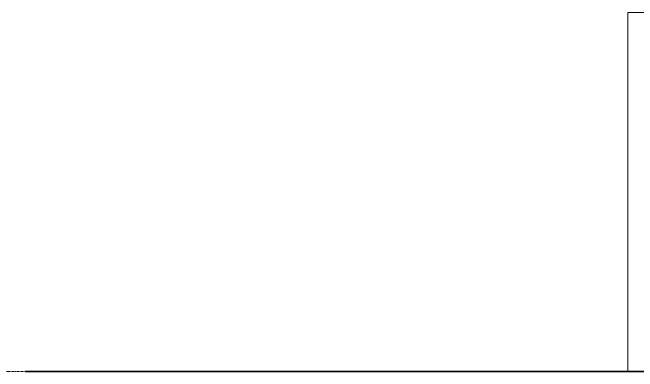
# Model space of a CAD drawing. Header units: inches. Extents: x -23227 to -2744, y -314 to 853.
# Drawn here: x -10929.1 to -10803.7, y 0 to 72 of the extents above; entities that cross this region are included whole.
import ezdxf

# ---------------------------------------------------------------- set-up
doc = ezdxf.new("R2010")
doc.units = ezdxf.units.IN
doc.header["$MEASUREMENT"] = 0
doc.linetypes.add('Grid Line 1_2_', pattern=[0.875, 0.5, -0.125, 0.125, -0.125])
doc.linetypes.add('Grid Line 1_2__2_', pattern=[0.875, 0.5, -0.125, 0.125, -0.125])
for name, color, linetype, lineweight in [('A-FLOR-LEVL', 51, 'Continuous', 9), ('C-TOPO', 7, 'Continuous', 9), ('E-ELEC-EQPM', 71, 'Continuous', 9)]:
    doc.layers.add(name, color=color, linetype=linetype, lineweight=lineweight)

# ---------------------------------------------------------------- blocks, each defined once
blk = doc.blocks.new('Locker Rooms and Restrooms_rvt-4-Section 16')
at = {"layer": 'A-FLOR-LEVL', "linetype": 'Grid Line 1_2__2_'}
blk.add_line((-23227.37, 0), (-20361.6, 0), dxfattribs=at)
blk = doc.blocks.new('Transformer-Dry-Type-Siemens - 6x6x6-1004770-Section 16')
at = {"layer": 'E-ELEC-EQPM'}
for p, q in [((-22913.05, 0), (-22913.05, 72)), ((-22913.05, 72), (-22841.05, 72)), ((-22913.05, 72), (-22841.05, 72)), ((-22913.05, 0), (-22913.05, 72)), ((-22841.05, 72), (-22841.05, 0)), ((-22841.05, 72), (-22841.05, 0))]:
    blk.add_line(p, q, dxfattribs=at)

msp = doc.modelspace()

# ---------------------------------------------------------------- linework, layer by layer
at = {"layer": 'A-FLOR-LEVL', "linetype": 'Grid Line 1_2_'}
msp.add_line((-11119.97849, 0), (-8254.20822, 0), dxfattribs=at)
at = {"layer": 'C-TOPO', "lineweight": 35}
msp.add_line((-10926.50174, 0), (-10691.4102, 0), dxfattribs=at)
at = {"layer": 'C-TOPO'}
msp.add_line((-10691.4102, 0), (-10926.50174, 0), dxfattribs=at)

# ---------------------------------------------------------------- block references
at = {"layer": 'E-ELEC-EQPM'}
msp.add_blockref('Transformer-Dry-Type-Siemens - 6x6x6-1004770-Section 16', (12107.39261, 0), dxfattribs=at)

# ---------------------------------------------------------------- next in the draw order: block references
at = {"color": 130, "lineweight": 5}
msp.add_blockref('Locker Rooms and Restrooms_rvt-4-Section 16', (12107.39261, 0), dxfattribs=at)

doc.saveas('drawing.dxf')
